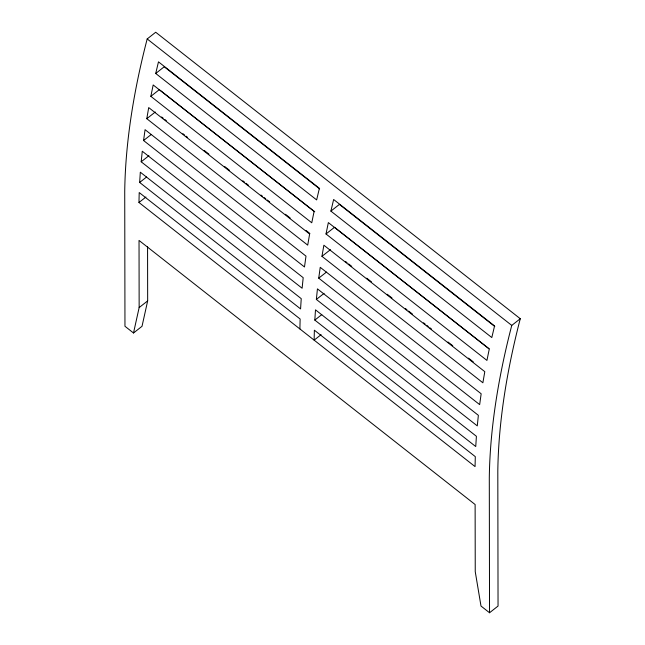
<?xml version="1.0" encoding="UTF-8"?>
<svg xmlns="http://www.w3.org/2000/svg" width="645" height="645" viewBox="0 0 645 645"><rect width="100%" height="100%" fill="white"/><g stroke="black" fill="none" stroke-linecap="round" stroke-linejoin="round"><path stroke-width="0.97" d="M321.097 334.666L314.131 340.141L314.373 330.2L475.3 456.652L475.059 466.593L138.965 202.498L139.207 192.557L300.135 319.009L299.893 328.95M139.659 182.454L140.32 172.199L301.239 298.651L300.578 308.907L139.659 182.454L146.617 176.988M314.825 320.097L315.486 309.842L476.405 436.294L475.744 446.55L314.825 320.097L321.782 314.623M141.191 161.79L142.271 151.228L303.198 277.681L302.118 288.242L141.191 161.79L148.93 155.711M316.356 299.433L317.437 288.871L478.364 415.324L477.284 425.885L316.356 299.433L324.096 293.346M143.569 140.521L145.069 129.677L305.996 256.13L304.488 266.974L143.569 140.521L151.301 134.442M318.735 278.164L320.234 267.32L481.162 393.772L479.662 404.617L318.735 278.164L326.475 272.085M146.786 118.696L148.705 107.578L309.632 234.03L307.713 245.14L146.786 118.696L155.3 112.004M321.952 256.331L323.871 245.221L484.798 371.665L482.879 382.783L321.952 256.331L330.466 249.647M150.841 96.331L153.179 84.955L314.107 211.407L311.761 222.783L150.841 96.331L159.347 89.639M326.007 233.974L328.345 222.598L489.273 349.05L486.935 360.418L326.007 233.974L334.513 227.282L489.128 348.776M133.507 332.989L139.151 307.568L139.03 240.432L475.123 504.527L475.244 571.663L480.993 606.034L489.539 612.75L498.045 606.058L497.811 471.092A828.696 363.006 -51.8 0 1 520.273 318.727L155.703 32.25L147.189 38.942A828.696 363.006 -51.8 0 0 124.727 191.307L124.961 326.273L133.507 332.989L142.021 326.297L147.665 300.884L147.568 246.769M155.719 73.466L158.477 61.855L319.396 188.308L316.647 199.918L155.719 73.466L164.233 66.774L319.638 188.888M330.893 211.108L333.642 199.499L494.562 325.943L491.812 337.553L330.893 211.108L339.399 204.417L494.804 326.531M138.965 202.498L145.931 197.023M139.151 307.568L147.665 300.884M489.539 612.75L489.297 477.784A828.696 363.006 -51.8 0 1 511.759 325.411L520.273 318.727M147.189 38.942L511.759 325.411M160.137 90.26L314.752 211.754M161.605 116.963L163.185 118.204M164.765 119.438L166.337 120.68M182.906 133.7L184.486 134.942M186.058 136.176L187.639 137.417M204.207 150.438L208.94 154.155M224.718 166.547L229.451 170.272M242.859 180.81L244.439 182.051M246.011 183.285L248.381 185.147M260.999 195.064L262.579 196.306M264.16 197.547L265.732 198.781M267.312 200.023L269.683 201.885M285.461 214.277L290.194 218.002M305.964 230.394L309.914 233.498M345.454 261.418L347.026 262.66M348.606 263.902L351.759 266.385M366.747 278.156L371.48 281.881M387.258 294.273L391.991 297.998M405.407 308.536L406.979 309.769M408.559 311.011L412.502 314.107M423.547 322.79L425.128 324.032M426.7 325.265L428.28 326.507M429.86 327.749L431.432 328.99M448.001 342.003L452.734 345.72M468.512 358.12L473.245 361.837"/></g></svg>
